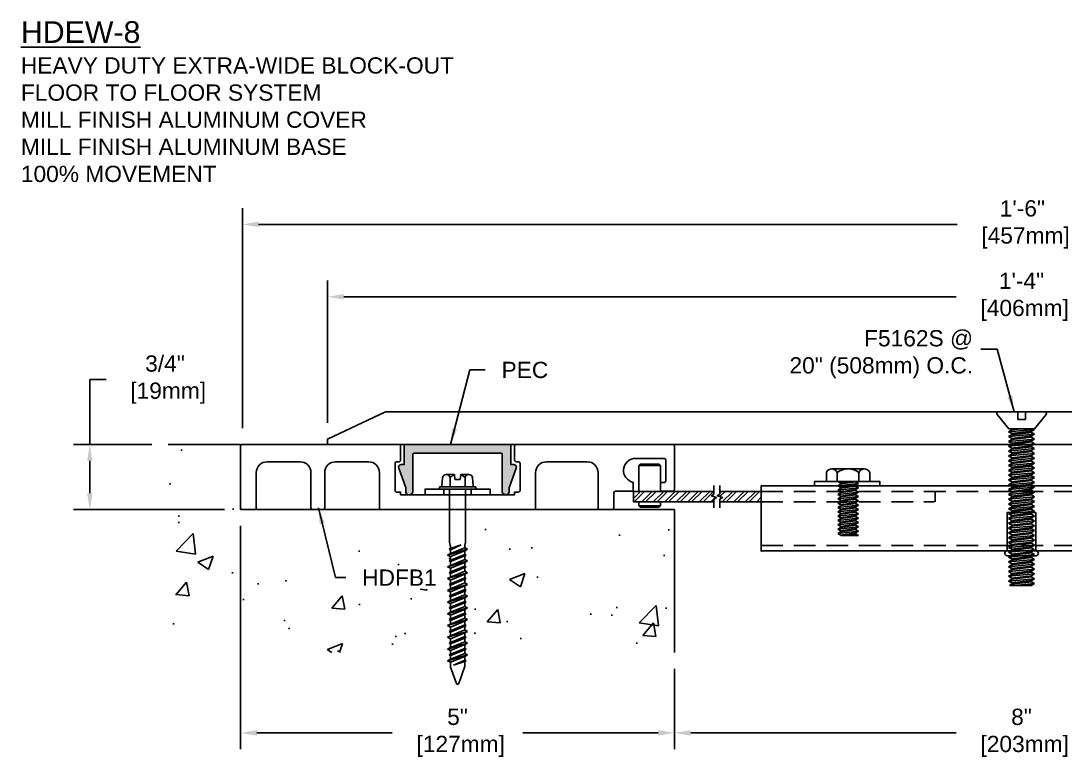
# Model space of a CAD drawing. Header units: inches. Extents: x -3.8 to 45.4, y -1.9 to 6.6.
# Drawn here: x -3.79 to 8.25, y -1.87 to 6.62 of the extents above; entities that cross this region are included whole.
import ezdxf

# ---------------------------------------------------------------- set-up
doc = ezdxf.new("R2010")
doc.units = ezdxf.units.IN
doc.header["$MEASUREMENT"] = 0
doc.linetypes.add('HIDDEN', pattern=[0.375, 0.25, -0.125])
for name, color, linetype in [('Anchors', 4, 'Continuous'), ('Conditions', 1, 'Continuous'), ('Dimensions', 3, 'Continuous'), ('Fillers', 2, 'Continuous'), ('Metals', 7, 'Continuous'), ('Text', 2, 'Continuous')]:
    doc.layers.add(name, color=color, linetype=linetype)
doc.styles.add('Arial', font='ARIAL.TTF')
doc.dimstyles.new('Arial', dxfattribs={"dimtxt": 0.1875, "dimasz": 0.1875, "dimexe": 0.1875, "dimexo": 0.1875, "dimgap": 0.1875, "dimtad": 0, "dimtih": 1, "dimtoh": 1, "dimdec": 4, "dimzin": 0, "dimdsep": 46, "dimlunit": 4, "dimtxsty": 'Arial', "dimcen": 0.1875, "dimadec": 0, "dimazin": 0, "dimtfac": 1, "dimtdec": 4, "dimtofl": 0, "dimtmove": 0, "dimatfit": 3, "dimfxl": 0, "dimfrac": 2, "dimtolj": 1, "dimtzin": 0, "dimarcsym": 0})
pattern_1 = [(45, (-7.74899, -7.79053), (-0.06629126, 0.06629126), []), (45, (-7.7048, -7.79053), (-0.06629126, 0.06629126), [])]

# ---------------------------------------------------------------- blocks, each defined once
blk = doc.blocks.new('*D5')
at = {"layer": 'Defpoints', "color": 0}
for p in [(3.744, -0.666), (11.744, -0.666), (11.744, -1.593)]:
    blk.add_point(p, dxfattribs=at)
at = {"layer": 'Dimensions', "color": 0, "lineweight": -2}
for p, q in [((3.744, -0.854), (3.744, -1.781)), ((11.744, -0.854), (11.744, -1.781)), ((3.932, -1.593), (6.992, -1.593)), ((11.557, -1.593), (8.497, -1.593))]:
    blk.add_line(p, q, dxfattribs=at)
at = {"layer": 'Dimensions', "color": 0}
for points in [[(3.932, -1.562), (3.932, -1.625), (3.744, -1.593)], [(11.557, -1.562), (11.557, -1.625), (11.744, -1.593)]]:
    blk.add_solid(points, dxfattribs=at)
at = {"layer": 'Dimensions', "color": 0, "insert": (7.744, -1.593), "char_height": 0.1875, "attachment_point": 5, "style": 'Arial'}
blk.add_mtext('\\A1;8"\\P [203mm]', dxfattribs=at)
blk = doc.blocks.new('HDFB1')
blk.add_lwpolyline([(-1.82, -18.863), (-1.82, -19.023, 0.414214), (-1.8, -19.043), (-1.778, -19.043, -0.414214), (-1.758, -19.063), (-1.758, -19.373, -0.414214), (-1.778, -19.393), (-1.82, -19.393), (-1.82, -19.423), (-3.135, -19.423), (-3.135, -19.393), (-3.178, -19.393, -0.414214), (-3.198, -19.373), (-3.198, -19.063, -0.414214), (-3.178, -19.043), (-3.155, -19.043, 0.414214), (-3.135, -19.023), (-3.135, -18.863, 0.414214), (-3.155, -18.843), (-4.958, -18.843, 0.414214), (-4.978, -18.863), (-4.978, -19.573, 0.414214), (-4.958, -19.593), (-4.818, -19.593, 0.414214), (-4.798, -19.573), (-4.798, -19.168, -0.414214), (-4.673, -19.043), (-4.293, -19.043, -0.414214), (-4.168, -19.168), (-4.168, -19.573, 0.414214), (-4.148, -19.593), (-4.028, -19.593, 0.414214), (-4.008, -19.573), (-4.008, -19.168, -0.414214), (-3.883, -19.043), (-3.503, -19.043, -0.414214), (-3.378, -19.168), (-3.378, -19.573, 0.414214), (-3.358, -19.593), (-1.598, -19.593, 0.414214), (-1.578, -19.573), (-1.578, -19.168, -0.414214), (-1.453, -19.043), (-0.983, -19.043, -0.414214), (-0.858, -19.168), (-0.858, -19.573, 0.414214), (-0.838, -19.593), (-0.698, -19.593, 0.414214), (-0.678, -19.573), (-0.678, -19.403, -0.414214), (-0.658, -19.383), (-0.473, -19.383, 0.414214), (-0.453, -19.363), (-0.453, -19.28, -0.905726), (-0.425, -19.003), (-0.098, -19.003, -0.414214), (-0.078, -19.023), (-0.078, -19.263, -0.414214), (-0.098, -19.283), (-0.138, -19.283), (-0.138, -19.383), (0.002, -19.383, 0.414214), (0.022, -19.363), (0.022, -18.863, 0.414214), (0.002, -18.843), (-1.8, -18.843, 0.414214)], format="xyb", close=True)
blk = doc.blocks.new('TH14214')
for p, q in [((-0.18, 0.039), (-0.172, 0.133)), ((-0.129, 0.17), (-0.036, 0.17)), ((-0.086, 0.025), (-0.086, 0.133)), ((-0.031, 0.11), (-0.036, 0.17)), ((0.031, 0.11), (0.036, 0.17)), ((0.036, 0.17), (0.129, 0.17)), ((0.086, 0.025), (0.086, 0.133)), ((0.18, 0.039), (0.172, 0.133)), ((-0.209, 0), (-0.209, 0.025)), ((-0.209, 0.025), (0.209, 0.025)), ((-0.209, 0), (0.209, 0)), ((-0.031, 0.11), (0.031, 0.11)), ((0.209, 0.025), (0.209, 0)), ((-0.093, -0.015), (-0.093, -0.597)), ((0.093, -0.015), (0.093, -0.597)), ((-0.115, -0.76), (0.115, -0.693)), ((-0.098, -0.693), (0.043, -0.644)), ((-0.098, -0.693), (-0.083, -0.684)), ((-0.098, -0.693), (-0.083, -0.701)), ((-0.092, -0.61), (-0.084, -0.645)), ((-0.083, -0.684), (0.043, -0.644)), ((0.043, -0.644), (-0.083, -0.701)), ((-0.083, -0.658), (-0.083, -0.684)), ((0.083, -0.675), (-0.083, -0.743)), ((-0.083, -0.701), (-0.083, -0.743)), ((0.083, -0.71), (-0.083, -0.778)), ((0.083, -0.658), (0.083, -0.675)), ((0.115, -0.693), (0.083, -0.675)), ((0.115, -0.693), (0.083, -0.71)), ((0.083, -0.71), (0.083, -0.752)), ((0.092, -0.61), (0.084, -0.645)), ((-0.115, -0.76), (-0.083, -0.743)), ((-0.115, -0.76), (-0.083, -0.778)), ((-0.115, -0.896), (0.115, -0.828)), ((-0.098, -0.828), (0.098, -0.76)), ((-0.098, -0.828), (-0.083, -0.82)), ((-0.098, -0.828), (-0.083, -0.836)), ((-0.083, -0.82), (0.083, -0.752)), ((0.083, -0.769), (-0.083, -0.836)), ((-0.083, -0.778), (-0.083, -0.82)), ((0.083, -0.811), (-0.083, -0.879)), ((-0.083, -0.836), (-0.083, -0.879)), ((0.098, -0.76), (0.083, -0.752)), ((0.098, -0.76), (0.083, -0.769)), ((0.083, -0.769), (0.083, -0.811)), ((0.115, -0.828), (0.083, -0.811)), ((0.115, -0.828), (0.083, -0.845)), ((-0.115, -0.896), (-0.083, -0.879)), ((-0.115, -0.896), (-0.083, -0.913)), ((-0.098, -0.964), (0.098, -0.896)), ((-0.098, -0.964), (-0.083, -0.955)), ((0.083, -0.845), (-0.083, -0.913)), ((-0.083, -0.955), (0.083, -0.888)), ((0.083, -0.904), (-0.083, -0.972)), ((-0.083, -0.913), (-0.083, -0.955)), ((0.083, -0.946), (-0.083, -1.014)), ((0.083, -0.845), (0.083, -0.888)), ((0.098, -0.896), (0.083, -0.888)), ((0.098, -0.896), (0.083, -0.904)), ((0.083, -0.904), (0.083, -0.946)), ((0.115, -0.964), (0.083, -0.946)), ((-0.115, -1.031), (0.115, -0.964)), ((-0.115, -1.031), (-0.083, -1.014)), ((-0.115, -1.031), (-0.083, -1.048)), ((-0.098, -0.964), (-0.083, -0.972)), ((-0.098, -1.099), (0.098, -1.031)), ((-0.083, -0.972), (-0.083, -1.014)), ((0.083, -0.981), (-0.083, -1.048)), ((-0.083, -1.091), (0.083, -1.023)), ((0.083, -1.039), (-0.083, -1.107)), ((-0.083, -1.048), (-0.083, -1.091)), ((0.083, -1.082), (-0.083, -1.149)), ((0.115, -0.964), (0.083, -0.981)), ((0.083, -0.981), (0.083, -1.023)), ((0.098, -1.031), (0.083, -1.023)), ((0.098, -1.031), (0.083, -1.039)), ((0.083, -1.039), (0.083, -1.082)), ((0.115, -1.099), (0.083, -1.082)), ((-0.115, -1.167), (0.115, -1.099)), ((-0.115, -1.167), (-0.083, -1.149)), ((-0.115, -1.167), (-0.083, -1.184)), ((-0.098, -1.099), (-0.083, -1.091)), ((-0.098, -1.099), (-0.083, -1.107)), ((-0.098, -1.234), (0.098, -1.167)), ((-0.083, -1.107), (-0.083, -1.149)), ((0.083, -1.116), (-0.083, -1.184)), ((-0.083, -1.226), (0.083, -1.158)), ((0.083, -1.175), (-0.083, -1.243)), ((-0.083, -1.184), (-0.083, -1.226)), ((0.115, -1.099), (0.083, -1.116)), ((0.083, -1.116), (0.083, -1.158)), ((0.098, -1.167), (0.083, -1.158)), ((0.098, -1.167), (0.083, -1.175)), ((0.083, -1.175), (0.083, -1.217)), ((-0.115, -1.302), (0.115, -1.234)), ((-0.115, -1.302), (-0.083, -1.285)), ((-0.115, -1.302), (-0.083, -1.319)), ((-0.098, -1.234), (-0.083, -1.226)), ((-0.098, -1.234), (-0.083, -1.243)), ((-0.098, -1.37), (0.098, -1.302)), ((0.083, -1.217), (-0.083, -1.285)), ((-0.083, -1.243), (-0.083, -1.285)), ((0.083, -1.252), (-0.083, -1.319)), ((-0.083, -1.362), (0.083, -1.294)), ((0.083, -1.31), (-0.083, -1.378)), ((-0.083, -1.319), (-0.083, -1.362)), ((0.115, -1.234), (0.083, -1.217)), ((0.115, -1.234), (0.083, -1.252)), ((0.083, -1.252), (0.083, -1.294)), ((0.098, -1.302), (0.083, -1.294)), ((0.098, -1.302), (0.083, -1.31)), ((0.083, -1.31), (0.083, -1.353)), ((-0.115, -1.437), (0.115, -1.37)), ((-0.115, -1.437), (-0.083, -1.42)), ((-0.115, -1.437), (-0.083, -1.455)), ((-0.098, -1.37), (-0.083, -1.362)), ((-0.098, -1.37), (-0.083, -1.378)), ((-0.098, -1.505), (0.098, -1.437)), ((0.083, -1.353), (-0.083, -1.42)), ((-0.083, -1.378), (-0.083, -1.42)), ((0.083, -1.387), (-0.083, -1.455)), ((-0.083, -1.497), (0.083, -1.429)), ((0.115, -1.37), (0.083, -1.353)), ((0.115, -1.37), (0.083, -1.387)), ((0.083, -1.387), (0.083, -1.429)), ((0.098, -1.437), (0.083, -1.429)), ((0.098, -1.437), (0.083, -1.446)), ((-0.115, -1.573), (0.115, -1.505)), ((-0.115, -1.573), (-0.083, -1.556)), ((-0.098, -1.505), (-0.083, -1.497)), ((-0.098, -1.505), (-0.083, -1.513)), ((0.083, -1.446), (-0.083, -1.513)), ((-0.083, -1.455), (-0.083, -1.497)), ((0.083, -1.488), (-0.083, -1.556)), ((-0.083, -1.513), (-0.083, -1.556)), ((0.083, -1.522), (-0.083, -1.59)), ((0.083, -1.446), (0.083, -1.488)), ((0.115, -1.505), (0.083, -1.488)), ((0.115, -1.505), (0.083, -1.522)), ((0.083, -1.522), (0.083, -1.565)), ((-0.115, -1.573), (-0.083, -1.59)), ((-0.115, -1.708), (0.115, -1.641)), ((-0.098, -1.641), (0.098, -1.573)), ((-0.098, -1.641), (-0.083, -1.632)), ((-0.098, -1.641), (-0.083, -1.649)), ((-0.083, -1.632), (0.083, -1.565)), ((0.083, -1.581), (-0.083, -1.649)), ((-0.083, -1.59), (-0.083, -1.632)), ((0.083, -1.623), (-0.083, -1.691)), ((-0.083, -1.649), (-0.083, -1.691)), ((0.083, -1.658), (-0.083, -1.726)), ((0.098, -1.573), (0.083, -1.565)), ((0.098, -1.573), (0.083, -1.581)), ((0.083, -1.581), (0.083, -1.623)), ((0.115, -1.641), (0.083, -1.623)), ((0.115, -1.641), (0.083, -1.658)), ((0.083, -1.658), (0.083, -1.7)), ((-0.115, -1.708), (-0.083, -1.691)), ((-0.115, -1.708), (-0.083, -1.726)), ((-0.115, -1.844), (0.115, -1.776)), ((-0.098, -1.776), (0.098, -1.708)), ((-0.098, -1.776), (-0.083, -1.768)), ((-0.098, -1.776), (-0.083, -1.784)), ((-0.083, -1.768), (0.083, -1.7)), ((0.083, -1.717), (-0.083, -1.784)), ((-0.083, -1.726), (-0.083, -1.768)), ((0.083, -1.759), (-0.083, -1.827)), ((-0.083, -1.784), (-0.083, -1.827)), ((0.083, -1.793), (-0.083, -1.861)), ((0.098, -1.708), (0.083, -1.7)), ((0.098, -1.708), (0.083, -1.717)), ((0.083, -1.717), (0.083, -1.759)), ((0.115, -1.776), (0.083, -1.759)), ((0.115, -1.776), (0.083, -1.793)), ((0.083, -1.793), (0.083, -1.836)), ((-0.115, -1.844), (-0.083, -1.827)), ((-0.115, -1.844), (-0.083, -1.861)), ((-0.115, -1.979), (0.115, -1.911)), ((-0.098, -1.911), (0.098, -1.844)), ((-0.098, -1.911), (-0.083, -1.903)), ((-0.098, -1.911), (-0.083, -1.92)), ((-0.083, -1.903), (0.083, -1.836)), ((0.083, -1.852), (-0.083, -1.92)), ((-0.083, -1.861), (-0.083, -1.903)), ((0.083, -1.894), (-0.083, -1.962)), ((-0.083, -1.92), (-0.083, -1.962)), ((0.098, -1.844), (0.083, -1.836)), ((0.098, -1.844), (0.083, -1.852)), ((0.083, -1.852), (0.083, -1.894)), ((0.115, -1.911), (0.083, -1.894)), ((0.115, -1.911), (0.083, -1.929)), ((-0.115, -1.979), (-0.083, -1.962)), ((-0.115, -1.979), (-0.083, -1.996)), ((0.083, -1.929), (-0.083, -1.996)), ((-0.083, -1.996), (-0.083, -2.031)), ((-0.045, -2.028), (0.083, -1.971)), ((-0.045, -2.028), (0.098, -1.979)), ((0.083, -1.987), (-0.045, -2.028)), ((0.083, -1.929), (0.083, -1.971)), ((0.098, -1.979), (0.083, -1.971)), ((0.098, -1.979), (0.083, -1.987)), ((0.083, -1.987), (0.083, -2.031)), ((-0.08, -2.051), (-0.013, -2.242)), ((0.08, -2.051), (0.013, -2.242))]:
    blk.add_line(p, q)
for centre, radius, start, end in [((-0.129, 0.126), 0.0436, 9.285, 170.715), ((0, 0.051), 0.119, 107.4215, 136.0407), ((0, 0.051), 0.119, 43.9593, 72.5785), ((0.129, 0.126), 0.0436, 9.285, 170.715), ((-0.195, 0.04), 0.015, 270, 355), ((0.195, 0.04), 0.015, 185, 270), ((-0.108, -0.015), 0.0147, 0, 90), ((0.108, -0.015), 0.0147, 90, 180), ((-0.031, -0.597), 0.062, 180, 191.9357), ((0.031, -0.597), 0.062, 348.0643, 0), ((-0.145, -0.658), 0.062, 0, 11.9357), ((0.145, -0.658), 0.062, 168.0643, 180), ((-0.021, -2.031), 0.062, 180, 199.3058), ((0.021, -2.031), 0.062, 340.6942, 0), ((0, -2.236), 0.0141, 204.1001, 335.8999)]:
    blk.add_arc(centre, radius, start, end)
blk = doc.blocks.new('SW14')
at = {"linetype": 'HIDDEN', "ltscale": 0.0625}
for p, q in [((7.127, 2.464), (7.192, 2.464)), ((7.127, 2.151), (7.192, 2.151))]:
    blk.add_line(p, q, dxfattribs=at)
blk.add_lwpolyline([(7.127, 1.932), (7.127, 2.682), (7.192, 2.682), (7.192, 1.932)], close=True)
blk = doc.blocks.new('pec')
blk.add_hatch(color=256).paths.add_polyline_path([(1.12, -0.1, -0.414214), (1.13, -0.11), (1.13, -0.535, 1.107244), (1.21, -0.537), (1.21, -0.499), (1.292, -0.272, 0.519158), (1.262, -0.23), (1.23, -0.23), (1.23, 0), (0, 0), (0, -0.231), (-0.034, -0.231, 0.519182), (-0.063, -0.272), (0.019, -0.499), (0.019, -0.54, 0.991525), (0.1, -0.541), (0.1, -0.11, -0.414214), (0.11, -0.1)])
blk.add_lwpolyline([(0.1, -0.539), (0.1, -0.11, -0.414214), (0.11, -0.1), (1.12, -0.1, -0.414214), (1.13, -0.11), (1.13, -0.535, 1.107244), (1.21, -0.537), (1.21, -0.499), (1.292, -0.272, 0.519158), (1.262, -0.23), (1.23, -0.23), (1.23, 0), (0, 0), (0, -0.231), (-0.034, -0.231, 0.519158), (-0.063, -0.272), (0.019, -0.499), (0.019, -0.54, 1.008547), (0.1, -0.539)], format="xyb")
at = {"color": 0, "linetype": 'ByBlock'}
for p in [(1.23, -0.23), (1.169, -0.58)]:
    blk.add_point(p, dxfattribs=at)
blk = doc.blocks.new('*D10')
at = {"layer": 'Defpoints', "color": 0}
for p in [(-1.256, 0.982), (3.744, -0.666), (3.744, -1.593)]:
    blk.add_point(p, dxfattribs=at)
at = {"layer": 'Dimensions', "color": 0, "lineweight": -2}
for p, q in [((-1.256, 0.795), (-1.256, -1.781)), ((3.744, -0.854), (3.744, -1.781)), ((-1.068, -1.593), (0.492, -1.593)), ((3.557, -1.593), (1.997, -1.593))]:
    blk.add_line(p, q, dxfattribs=at)
at = {"layer": 'Dimensions', "color": 0}
for points in [[(-1.068, -1.562), (-1.068, -1.625), (-1.256, -1.593)], [(3.557, -1.562), (3.557, -1.625), (3.744, -1.593)]]:
    blk.add_solid(points, dxfattribs=at)
at = {"layer": 'Dimensions', "color": 0, "insert": (1.244, -1.593), "char_height": 0.1875, "attachment_point": 5, "style": 'Arial'}
blk.add_mtext('\\A1;5"\\P [127mm]', dxfattribs=at)
blk = doc.blocks.new('*D11')
at = {"layer": 'Defpoints', "color": 0}
for p in [(15.744, 3.435), (-0.256, 1.795), (15.744, 1.795)]:
    blk.add_point(p, dxfattribs=at)
at = {"layer": 'Dimensions', "color": 0, "lineweight": -2}
for p, q in [((-0.256, 1.982), (-0.256, 3.622)), ((15.744, 1.982), (15.744, 3.622)), ((-0.068, 3.435), (6.992, 3.435)), ((15.557, 3.435), (8.497, 3.435))]:
    blk.add_line(p, q, dxfattribs=at)
at = {"layer": 'Dimensions', "color": 0}
for points in [[(-0.068, 3.466), (-0.068, 3.404), (-0.256, 3.435)], [(15.557, 3.466), (15.557, 3.404), (15.744, 3.435)]]:
    blk.add_solid(points, dxfattribs=at)
at = {"layer": 'Dimensions', "color": 0, "insert": (7.744, 3.435), "char_height": 0.1875, "attachment_point": 5, "style": 'Arial'}
blk.add_mtext('\\A1;1\'-4"\\P [406mm]', dxfattribs=at)
blk = doc.blocks.new('*D12')
at = {"layer": 'Defpoints', "color": 0}
for p in [(-1.236, 4.27), (-1.236, 1.732), (16.744, 1.732)]:
    blk.add_point(p, dxfattribs=at)
at = {"layer": 'Dimensions', "color": 0, "lineweight": -2}
for p, q in [((-1.236, 1.92), (-1.236, 4.458)), ((16.744, 1.92), (16.744, 4.458)), ((-1.048, 4.27), (7.002, 4.27)), ((16.557, 4.27), (8.507, 4.27))]:
    blk.add_line(p, q, dxfattribs=at)
at = {"layer": 'Dimensions', "color": 0}
for points in [[(-1.048, 4.302), (-1.048, 4.239), (-1.236, 4.27)], [(16.557, 4.302), (16.557, 4.239), (16.744, 4.27)]]:
    blk.add_solid(points, dxfattribs=at)
at = {"layer": 'Dimensions', "color": 0, "insert": (7.754, 4.27), "char_height": 0.1875, "attachment_point": 5, "style": 'Arial'}
blk.add_mtext('\\A1;1\'-6"\\P [457mm]', dxfattribs=at)
blk = doc.blocks.new('*D13')
at = {"layer": 'Defpoints', "color": 0}
for p in [(-2.092, 1.732), (-2.994, 0.982), (-1.256, 0.982)]:
    blk.add_point(p, dxfattribs=at)
at = {"layer": 'Dimensions', "color": 0, "lineweight": -2}
for p, q in [((-2.994, 1.732), (-2.994, 2.481)), ((-2.994, 2.481), (-2.807, 2.481)), ((-2.28, 1.732), (-3.182, 1.732)), ((-2.994, 1.17), (-2.994, 1.545)), ((-1.443, 0.982), (-3.182, 0.982))]:
    blk.add_line(p, q, dxfattribs=at)
at = {"layer": 'Dimensions', "color": 0}
for points in [[(-3.025, 1.545), (-2.963, 1.545), (-2.994, 1.732)], [(-3.025, 1.17), (-2.963, 1.17), (-2.994, 0.982)]]:
    blk.add_solid(points, dxfattribs=at)
at = {"layer": 'Dimensions', "color": 0, "insert": (-2.127, 2.481), "char_height": 0.1875, "attachment_point": 5, "style": 'Arial'}
blk.add_mtext('\\A1;3/4"\\P [19mm]', dxfattribs=at)
blk = doc.blocks.new('PIN')
for p, q in [((-0.16, 0.17), (-0.145, 0.185)), ((-0.16, 0.17), (0.09, 0.17)), ((-0.16, 0.17), (-0.16, -0.128)), ((0.075, 0.185), (-0.145, 0.185)), ((0.075, 0.185), (0.09, 0.17)), ((0.09, 0.17), (0.09, -0.128)), ((0.09, -0.128), (-0.16, -0.128)), ((0.09, -0.248), (-0.16, -0.248)), ((-0.16, -0.248), (-0.16, -0.295)), ((-0.16, -0.295), (0.09, -0.295)), ((-0.16, -0.295), (-0.145, -0.31)), ((-0.145, -0.31), (0.075, -0.31)), ((0.09, -0.295), (0.075, -0.31)), ((0.09, -0.248), (0.09, -0.295))]:
    blk.add_line(p, q)
blk = doc.blocks.new('H1458S')
for p, q in [((-0.188, 0.144), (0.187, 0.144)), ((-0.25, 0.104), (-0.25, 0)), ((-0.25, 0), (0.25, 0)), ((-0.125, 0), (-0.125, 0.104)), ((-0.119, 0), (-0.085, -0.02)), ((-0.085, -0.02), (0.048, 0)), ((0.125, 0), (0.125, 0.104)), ((0.25, 0.104), (0.25, 0)), ((-0.119, -0.05), (0.119, -0.025)), ((-0.119, -0.05), (-0.085, -0.03)), ((-0.119, -0.05), (-0.085, -0.07)), ((-0.119, -0.1), (0.119, -0.075)), ((-0.119, -0.1), (-0.085, -0.08)), ((-0.119, -0.1), (-0.085, -0.12)), ((-0.085, -0.03), (0.085, -0.005)), ((-0.085, -0.02), (-0.085, -0.03)), ((-0.085, -0.07), (0.085, -0.045)), ((-0.085, -0.08), (0.085, -0.055)), ((-0.085, -0.07), (-0.085, -0.08)), ((-0.085, -0.12), (0.085, -0.095)), ((-0.085, -0.13), (0.085, -0.105)), ((-0.085, -0.12), (-0.085, -0.13)), ((0.094, 0), (0.085, -0.005)), ((0.119, -0.025), (0.085, -0.005)), ((0.119, -0.025), (0.085, -0.045)), ((0.085, -0.045), (0.085, -0.055)), ((0.119, -0.075), (0.085, -0.055)), ((0.119, -0.075), (0.085, -0.095)), ((0.085, -0.095), (0.085, -0.105)), ((0.119, -0.125), (0.085, -0.105)), ((-0.119, -0.15), (0.119, -0.125)), ((-0.119, -0.15), (-0.085, -0.13)), ((-0.119, -0.15), (-0.085, -0.17)), ((-0.119, -0.2), (0.119, -0.175)), ((-0.119, -0.2), (-0.085, -0.18)), ((-0.119, -0.2), (-0.085, -0.22)), ((-0.119, -0.25), (0.119, -0.225)), ((-0.119, -0.25), (-0.085, -0.23)), ((-0.085, -0.17), (0.085, -0.145)), ((-0.085, -0.18), (0.085, -0.155)), ((-0.085, -0.17), (-0.085, -0.18)), ((-0.085, -0.22), (0.085, -0.195)), ((-0.085, -0.23), (0.085, -0.205)), ((-0.085, -0.22), (-0.085, -0.23)), ((0.119, -0.125), (0.085, -0.145)), ((0.085, -0.145), (0.085, -0.155)), ((0.119, -0.175), (0.085, -0.155)), ((0.119, -0.175), (0.085, -0.195)), ((0.085, -0.195), (0.085, -0.205)), ((0.119, -0.225), (0.085, -0.205)), ((0.119, -0.225), (0.085, -0.245)), ((-0.119, -0.25), (-0.085, -0.27)), ((-0.119, -0.3), (0.119, -0.275)), ((-0.119, -0.3), (-0.085, -0.28)), ((-0.119, -0.3), (-0.085, -0.32)), ((-0.119, -0.35), (0.119, -0.325)), ((-0.119, -0.35), (-0.085, -0.33)), ((-0.119, -0.35), (-0.085, -0.37)), ((-0.085, -0.27), (0.085, -0.245)), ((-0.085, -0.28), (0.085, -0.255)), ((-0.085, -0.27), (-0.085, -0.28)), ((-0.085, -0.32), (0.085, -0.295)), ((-0.085, -0.33), (0.085, -0.305)), ((-0.085, -0.32), (-0.085, -0.33)), ((-0.085, -0.37), (0.085, -0.345)), ((-0.085, -0.38), (0.085, -0.355)), ((0.085, -0.245), (0.085, -0.255)), ((0.119, -0.275), (0.085, -0.255)), ((0.119, -0.275), (0.085, -0.295)), ((0.085, -0.295), (0.085, -0.305)), ((0.119, -0.325), (0.085, -0.305)), ((0.119, -0.325), (0.085, -0.345)), ((0.085, -0.345), (0.085, -0.355)), ((0.119, -0.375), (0.085, -0.355)), ((-0.119, -0.4), (0.119, -0.375)), ((-0.119, -0.4), (-0.085, -0.38)), ((-0.119, -0.4), (-0.085, -0.42)), ((-0.119, -0.45), (0.119, -0.425)), ((-0.119, -0.45), (-0.085, -0.43)), ((-0.119, -0.45), (-0.085, -0.47)), ((-0.119, -0.5), (0.119, -0.475)), ((-0.119, -0.5), (-0.085, -0.48)), ((-0.085, -0.37), (-0.085, -0.38)), ((-0.085, -0.42), (0.085, -0.395)), ((-0.085, -0.43), (0.085, -0.405)), ((-0.085, -0.42), (-0.085, -0.43)), ((-0.085, -0.47), (0.085, -0.445)), ((-0.085, -0.48), (0.085, -0.455)), ((-0.085, -0.47), (-0.085, -0.48)), ((0.119, -0.375), (0.085, -0.395)), ((0.085, -0.395), (0.085, -0.405)), ((0.119, -0.425), (0.085, -0.405)), ((0.119, -0.425), (0.085, -0.445)), ((0.085, -0.445), (0.085, -0.455)), ((0.119, -0.475), (0.085, -0.455)), ((0.119, -0.475), (0.085, -0.495)), ((-0.119, -0.5), (-0.085, -0.52)), ((-0.119, -0.55), (0.119, -0.525)), ((-0.119, -0.55), (-0.085, -0.53)), ((-0.119, -0.55), (-0.085, -0.57)), ((-0.119, -0.6), (0.119, -0.575)), ((-0.119, -0.6), (-0.085, -0.58)), ((-0.119, -0.6), (-0.085, -0.62)), ((-0.085, -0.52), (0.085, -0.495)), ((-0.085, -0.53), (0.085, -0.505)), ((-0.085, -0.52), (-0.085, -0.53)), ((-0.085, -0.57), (0.085, -0.545)), ((-0.085, -0.58), (0.085, -0.555)), ((-0.085, -0.57), (-0.085, -0.58)), ((-0.085, -0.62), (0.085, -0.595)), ((0.085, -0.495), (0.085, -0.505)), ((0.119, -0.525), (0.085, -0.505)), ((0.119, -0.525), (0.085, -0.545)), ((0.085, -0.545), (0.085, -0.555)), ((0.119, -0.575), (0.085, -0.555)), ((0.119, -0.575), (0.085, -0.595)), ((0.085, -0.595), (0.085, -0.605)), ((-0.085, -0.62), (-0.085, -0.625)), ((-0.085, -0.625), (0.119, -0.625)), ((-0.048, -0.625), (0.085, -0.605)), ((0.119, -0.625), (0.085, -0.605))]:
    blk.add_line(p, q)
for centre, radius, start, end in [((-0.188, 0.075), 0.0688, 24.7615, 155.2385), ((0, -0.071), 0.215, 54.5107, 125.4893), ((0.187, 0.075), 0.0688, 24.7615, 155.2385)]:
    blk.add_arc(centre, radius, start, end)
blk = doc.blocks.new('RIVNUT')
for p, q in [((-0.143, 0.381), (-0.143, -0.063)), ((-0.143, 0.381), (0.189, 0.381)), ((0.189, 0.381), (0.189, -0.063)), ((-0.144, -0.119), (0.191, -0.119)), ((-0.143, -0.063), (0.189, -0.063))]:
    blk.add_line(p, q)
for centre, start, end in [((-0.143, -0.091), 90, 267.037), ((0.189, -0.091), 272.963, 90)]:
    blk.add_arc(centre, 0.028, start, end)
blk = doc.blocks.new('PB16516')
h = blk.add_hatch()
h.set_pattern_fill('ANSI32', color=256, scale=0.25, style=0)
h.set_pattern_definition(pattern_1)
h.paths.add_polyline_path([(-2.983, 1.258), (-2.983, 1.227), (-3.012, 1.208), (-2.954, 1.186), (-2.983, 1.167), (-2.983, 1.138), (-2.507, 1.138), (-2.507, 1.258)])
h.paths.add_polyline_path([(-3.98, 1.258), (-3.98, 1.138), (-3.053, 1.138), (-3.053, 1.167), (-3.024, 1.186), (-3.082, 1.208), (-3.053, 1.227), (-3.053, 1.258)])
h = blk.add_hatch()
h.set_pattern_fill('ANSI32', color=256, scale=0.25, style=0)
h.set_pattern_definition(pattern_1)
h.paths.add_polyline_path([(4.965, 1.138), (4.965, 1.258), (4.038, 1.258), (4.038, 1.227), (4.067, 1.208), (4.009, 1.186), (4.038, 1.167), (4.038, 1.138)])
h.paths.add_polyline_path([(3.492, 1.258), (3.492, 1.138), (3.968, 1.138), (3.968, 1.167), (3.939, 1.186), (3.997, 1.208), (3.968, 1.227), (3.968, 1.258)])
at = {"linetype": 'HIDDEN'}
for p, q in [((-2.507, 1.258), (3.492, 1.258)), ((-0.503, 1.138), (-0.503, 1.258)), ((1.488, 1.138), (1.488, 1.258)), ((-2.507, 1.138), (-0.516, 1.138)), ((3.492, 1.138), (1.488, 1.138)), ((-2.507, 0.633), (3.492, 0.633))]:
    blk.add_line(p, q, dxfattribs=at)
blk.add_line((-2.507, 0.571), (3.492, 0.571))
for points in [[(-3.053, 1.327), (-3.053, 1.227), (-3.082, 1.208), (-3.024, 1.186), (-3.053, 1.167), (-3.053, 1.067)], [(-2.983, 1.327), (-2.983, 1.227), (-3.012, 1.208), (-2.954, 1.186), (-2.983, 1.167), (-2.983, 1.067)], [(3.968, 1.327), (3.968, 1.227), (3.997, 1.208), (3.939, 1.186), (3.968, 1.167), (3.968, 1.067)], [(4.038, 1.327), (4.038, 1.227), (4.067, 1.208), (4.009, 1.186), (4.038, 1.167), (4.038, 1.067)], [(-3.053, 1.138), (-3.98, 1.138), (-3.98, 1.258), (-3.053, 1.258)], [(-2.983, 1.258), (-2.507, 1.258)], [(3.968, 1.258), (3.492, 1.258)], [(4.038, 1.138), (4.965, 1.138), (4.965, 1.258), (4.038, 1.258)], [(-2.507, 1.138), (-2.983, 1.138)], [(3.492, 1.138), (3.968, 1.138)]]:
    blk.add_lwpolyline(points)
for points in [[(-1.892, 1.321), (-1.892, 1.373), (-1.142, 1.373), (-1.142, 1.321)], [(2.11, 1.321), (2.11, 1.373), (2.86, 1.373), (2.86, 1.321)], [(3.492, 1.321), (-2.507, 1.321), (-2.507, 0.571), (3.492, 0.571)]]:
    blk.add_lwpolyline(points, close=True)
at = {"linetype": 'ByBlock'}
for p in [(-2.507, 1.321), (-2.507, 0.57)]:
    blk.add_point(p, dxfattribs=at)
at = {"linetype": 'HIDDEN'}
blk.add_point((1.488, 1.138), dxfattribs=at)
at = {"xscale": -1}
blk.add_blockref('PIN', (-3.828, 1.386), dxfattribs=at)
for name, p in [('PIN', (4.812, 1.386)), ('H1458S', (-1.507, 1.373)), ('H1458S', (2.495, 1.373)), ('RIVNUT', (0.469, 0.634))]:
    blk.add_blockref(name, p)
blk = doc.blocks.new('F5162S')
for p, q in [((-0.148, -0.195), (-0.281, -0.031)), ((-0.267, -0.001), (-0.044, -0.001)), ((-0.044, -0.001), (-0.044, -0.086)), ((-0.044, -0.086), (0.046, -0.086)), ((0.046, -0.001), (0.046, -0.086)), ((0.046, -0.001), (0.268, -0.001)), ((0.15, -0.195), (0.283, -0.031)), ((-0.149, -0.229), (0.151, -0.202)), ((-0.149, -0.229), (-0.112, -0.208)), ((-0.149, -0.229), (-0.112, -0.251)), ((-0.148, -0.195), (0.15, -0.195)), ((-0.112, -0.208), (-0.112, -0.195)), ((-0.112, -0.208), (-0.005, -0.195)), ((0.114, -0.223), (-0.112, -0.251)), ((-0.112, -0.264), (0.114, -0.236)), ((0.151, -0.202), (0.114, -0.223)), ((0.114, -0.236), (0.114, -0.223)), ((0.151, -0.257), (0.114, -0.236)), ((0.151, -0.202), (0.139, -0.195)), ((-0.149, -0.285), (0.151, -0.257)), ((-0.149, -0.285), (-0.112, -0.264)), ((-0.149, -0.285), (-0.112, -0.306)), ((-0.149, -0.34), (0.151, -0.313)), ((-0.149, -0.34), (-0.112, -0.319)), ((-0.149, -0.34), (-0.112, -0.362)), ((-0.112, -0.264), (-0.112, -0.251)), ((0.114, -0.278), (-0.112, -0.306)), ((-0.112, -0.319), (0.114, -0.291)), ((-0.112, -0.319), (-0.112, -0.306)), ((0.114, -0.334), (-0.112, -0.362)), ((-0.112, -0.375), (0.114, -0.347)), ((0.151, -0.257), (0.114, -0.278)), ((0.114, -0.291), (0.114, -0.278)), ((0.151, -0.313), (0.114, -0.291)), ((0.151, -0.313), (0.114, -0.334)), ((0.114, -0.347), (0.114, -0.334)), ((0.151, -0.368), (0.114, -0.347)), ((-0.149, -0.396), (0.151, -0.368)), ((-0.149, -0.396), (-0.112, -0.375)), ((-0.149, -0.396), (-0.112, -0.417)), ((-0.149, -0.452), (0.151, -0.424)), ((-0.149, -0.452), (-0.112, -0.43)), ((-0.149, -0.452), (-0.112, -0.473)), ((-0.149, -0.507), (0.151, -0.479)), ((-0.112, -0.375), (-0.112, -0.362)), ((0.114, -0.389), (-0.112, -0.417)), ((-0.112, -0.43), (0.114, -0.403)), ((-0.112, -0.43), (-0.112, -0.417)), ((0.114, -0.445), (-0.112, -0.473)), ((-0.112, -0.486), (0.114, -0.458)), ((-0.112, -0.486), (-0.112, -0.473)), ((0.151, -0.368), (0.114, -0.389)), ((0.114, -0.403), (0.114, -0.389)), ((0.151, -0.424), (0.114, -0.403)), ((0.151, -0.424), (0.114, -0.445)), ((0.114, -0.458), (0.114, -0.445)), ((0.151, -0.479), (0.114, -0.458)), ((0.151, -0.479), (0.114, -0.501)), ((-0.149, -0.507), (-0.112, -0.486)), ((-0.149, -0.507), (-0.112, -0.528)), ((-0.149, -0.563), (0.151, -0.535)), ((-0.149, -0.563), (-0.112, -0.541)), ((-0.149, -0.563), (-0.112, -0.584)), ((-0.149, -0.618), (0.151, -0.59)), ((-0.149, -0.618), (-0.112, -0.597)), ((0.114, -0.501), (-0.112, -0.528)), ((-0.112, -0.541), (0.114, -0.514)), ((-0.112, -0.541), (-0.112, -0.528)), ((0.114, -0.556), (-0.112, -0.584)), ((-0.112, -0.597), (0.114, -0.569)), ((-0.112, -0.597), (-0.112, -0.584)), ((0.114, -0.514), (0.114, -0.501)), ((0.151, -0.535), (0.114, -0.514)), ((0.151, -0.535), (0.114, -0.556)), ((0.114, -0.569), (0.114, -0.556)), ((0.151, -0.59), (0.114, -0.569)), ((0.151, -0.59), (0.114, -0.612)), ((-0.149, -0.618), (-0.112, -0.639)), ((-0.149, -0.674), (0.151, -0.646)), ((-0.149, -0.674), (-0.112, -0.653)), ((-0.149, -0.674), (-0.112, -0.695)), ((-0.149, -0.729), (0.151, -0.702)), ((-0.149, -0.729), (-0.112, -0.708)), ((0.114, -0.612), (-0.112, -0.639)), ((-0.112, -0.653), (0.114, -0.625)), ((-0.112, -0.653), (-0.112, -0.639)), ((0.114, -0.667), (-0.112, -0.695)), ((-0.112, -0.708), (0.114, -0.68)), ((-0.112, -0.708), (-0.112, -0.695)), ((0.114, -0.625), (0.114, -0.612)), ((0.151, -0.646), (0.114, -0.625)), ((0.151, -0.646), (0.114, -0.667)), ((0.114, -0.68), (0.114, -0.667)), ((0.151, -0.702), (0.114, -0.68)), ((0.151, -0.702), (0.114, -0.723)), ((-0.149, -0.729), (-0.112, -0.751)), ((-0.149, -0.785), (0.151, -0.757)), ((-0.149, -0.785), (-0.112, -0.764)), ((-0.149, -0.785), (-0.112, -0.806)), ((-0.149, -0.84), (0.151, -0.813)), ((-0.149, -0.84), (-0.112, -0.819)), ((-0.149, -0.84), (-0.112, -0.862)), ((0.114, -0.723), (-0.112, -0.751)), ((-0.112, -0.764), (0.114, -0.736)), ((-0.112, -0.764), (-0.112, -0.751)), ((0.114, -0.778), (-0.112, -0.806)), ((-0.112, -0.819), (0.114, -0.791)), ((-0.112, -0.819), (-0.112, -0.806)), ((0.114, -0.834), (-0.112, -0.862)), ((0.114, -0.736), (0.114, -0.723)), ((0.151, -0.757), (0.114, -0.736)), ((0.151, -0.757), (0.114, -0.778)), ((0.114, -0.791), (0.114, -0.778)), ((0.151, -0.813), (0.114, -0.791)), ((0.151, -0.813), (0.114, -0.834)), ((0.114, -0.847), (0.114, -0.834)), ((-0.149, -0.896), (0.151, -0.868)), ((-0.149, -0.896), (-0.112, -0.875)), ((-0.149, -0.896), (-0.112, -0.917)), ((-0.149, -0.952), (0.151, -0.924)), ((-0.149, -0.952), (-0.112, -0.93)), ((-0.149, -0.952), (-0.112, -0.973)), ((-0.112, -0.875), (0.114, -0.847)), ((-0.112, -0.875), (-0.112, -0.862)), ((0.114, -0.889), (-0.112, -0.917)), ((-0.112, -0.93), (0.114, -0.903)), ((-0.112, -0.93), (-0.112, -0.917)), ((0.114, -0.945), (-0.112, -0.973)), ((-0.112, -0.986), (0.114, -0.958)), ((0.151, -0.868), (0.114, -0.847)), ((0.151, -0.868), (0.114, -0.889)), ((0.114, -0.903), (0.114, -0.889)), ((0.151, -0.924), (0.114, -0.903)), ((0.151, -0.924), (0.114, -0.945)), ((0.114, -0.958), (0.114, -0.945)), ((0.151, -0.979), (0.114, -0.958)), ((-0.149, -1.007), (0.151, -0.979)), ((-0.149, -1.007), (-0.112, -0.986)), ((-0.149, -1.007), (-0.112, -1.028)), ((-0.149, -1.063), (0.151, -1.035)), ((-0.149, -1.063), (-0.112, -1.041)), ((-0.149, -1.063), (-0.112, -1.084)), ((-0.112, -0.986), (-0.112, -0.973)), ((0.114, -1.001), (-0.112, -1.028)), ((-0.112, -1.041), (0.114, -1.014)), ((-0.112, -1.041), (-0.112, -1.028)), ((0.114, -1.056), (-0.112, -1.084)), ((-0.112, -1.097), (0.114, -1.069)), ((0.151, -0.979), (0.114, -1.001)), ((0.114, -1.014), (0.114, -1.001)), ((0.151, -1.035), (0.114, -1.014)), ((0.151, -1.035), (0.114, -1.056)), ((0.114, -1.069), (0.114, -1.056)), ((0.151, -1.09), (0.114, -1.069)), ((-0.149, -1.118), (0.151, -1.09)), ((-0.149, -1.118), (-0.112, -1.097)), ((-0.149, -1.118), (-0.112, -1.139)), ((-0.149, -1.174), (0.151, -1.146)), ((-0.149, -1.174), (-0.112, -1.153)), ((-0.149, -1.174), (-0.112, -1.195)), ((-0.149, -1.229), (0.151, -1.202)), ((-0.112, -1.097), (-0.112, -1.084)), ((0.114, -1.112), (-0.112, -1.139)), ((-0.112, -1.153), (0.114, -1.125)), ((-0.112, -1.153), (-0.112, -1.139)), ((0.114, -1.167), (-0.112, -1.195)), ((-0.112, -1.208), (0.114, -1.18)), ((-0.112, -1.208), (-0.112, -1.195)), ((0.151, -1.09), (0.114, -1.112)), ((0.114, -1.125), (0.114, -1.112)), ((0.151, -1.146), (0.114, -1.125)), ((0.151, -1.146), (0.114, -1.167)), ((0.114, -1.18), (0.114, -1.167)), ((0.151, -1.202), (0.114, -1.18)), ((0.151, -1.202), (0.114, -1.223)), ((-0.149, -1.229), (-0.112, -1.208)), ((-0.149, -1.229), (-0.112, -1.251)), ((-0.149, -1.285), (0.151, -1.257)), ((-0.149, -1.285), (-0.112, -1.264)), ((-0.149, -1.285), (-0.112, -1.306)), ((-0.149, -1.34), (0.151, -1.313)), ((-0.149, -1.34), (-0.112, -1.319)), ((0.114, -1.223), (-0.112, -1.251)), ((-0.112, -1.264), (0.114, -1.236)), ((-0.112, -1.264), (-0.112, -1.251)), ((0.114, -1.278), (-0.112, -1.306)), ((-0.112, -1.319), (0.114, -1.291)), ((-0.112, -1.319), (-0.112, -1.306)), ((0.114, -1.236), (0.114, -1.223)), ((0.151, -1.257), (0.114, -1.236)), ((0.151, -1.257), (0.114, -1.278)), ((0.114, -1.291), (0.114, -1.278)), ((0.151, -1.313), (0.114, -1.291)), ((0.151, -1.313), (0.114, -1.334)), ((-0.149, -1.34), (-0.112, -1.362)), ((-0.149, -1.396), (0.151, -1.368)), ((-0.149, -1.396), (-0.112, -1.375)), ((-0.149, -1.396), (-0.112, -1.417)), ((-0.149, -1.452), (0.151, -1.424)), ((-0.149, -1.452), (-0.112, -1.43)), ((0.114, -1.334), (-0.112, -1.362)), ((-0.112, -1.375), (0.114, -1.347)), ((-0.112, -1.375), (-0.112, -1.362)), ((0.114, -1.389), (-0.112, -1.417)), ((-0.112, -1.43), (0.114, -1.403)), ((-0.112, -1.43), (-0.112, -1.417)), ((0.114, -1.347), (0.114, -1.334)), ((0.151, -1.368), (0.114, -1.347)), ((0.151, -1.368), (0.114, -1.389)), ((0.114, -1.403), (0.114, -1.389)), ((0.151, -1.424), (0.114, -1.403)), ((0.151, -1.424), (0.114, -1.445)), ((-0.149, -1.452), (-0.112, -1.473)), ((-0.149, -1.507), (0.151, -1.479)), ((-0.149, -1.507), (-0.112, -1.486)), ((-0.149, -1.507), (-0.112, -1.528)), ((-0.149, -1.563), (0.151, -1.535)), ((-0.149, -1.563), (-0.112, -1.541)), ((-0.149, -1.563), (-0.112, -1.584)), ((0.114, -1.445), (-0.112, -1.473)), ((-0.112, -1.486), (0.114, -1.458)), ((-0.112, -1.486), (-0.112, -1.473)), ((0.114, -1.501), (-0.112, -1.528)), ((-0.112, -1.541), (0.114, -1.514)), ((-0.112, -1.541), (-0.112, -1.528)), ((0.114, -1.556), (-0.112, -1.584)), ((0.114, -1.458), (0.114, -1.445)), ((0.151, -1.479), (0.114, -1.458)), ((0.151, -1.479), (0.114, -1.501)), ((0.114, -1.514), (0.114, -1.501)), ((0.151, -1.535), (0.114, -1.514)), ((0.151, -1.535), (0.114, -1.556)), ((0.114, -1.569), (0.114, -1.556)), ((-0.149, -1.618), (0.151, -1.59)), ((-0.149, -1.618), (-0.112, -1.597)), ((-0.149, -1.618), (-0.112, -1.639)), ((-0.149, -1.674), (0.151, -1.646)), ((-0.149, -1.674), (-0.112, -1.653)), ((-0.149, -1.674), (-0.112, -1.695)), ((-0.112, -1.597), (0.114, -1.569)), ((-0.112, -1.597), (-0.112, -1.584)), ((0.114, -1.612), (-0.112, -1.639)), ((-0.112, -1.653), (0.114, -1.625)), ((-0.112, -1.653), (-0.112, -1.639)), ((0.114, -1.667), (-0.112, -1.695)), ((-0.112, -1.708), (0.114, -1.68)), ((0.151, -1.59), (0.114, -1.569)), ((0.151, -1.59), (0.114, -1.612)), ((0.114, -1.625), (0.114, -1.612)), ((0.151, -1.646), (0.114, -1.625)), ((0.151, -1.646), (0.114, -1.667)), ((0.114, -1.68), (0.114, -1.667)), ((0.151, -1.702), (0.114, -1.68)), ((-0.149, -1.729), (0.151, -1.702)), ((-0.149, -1.729), (-0.112, -1.708)), ((-0.149, -1.729), (-0.112, -1.751)), ((-0.149, -1.785), (0.151, -1.757)), ((-0.149, -1.785), (-0.112, -1.764)), ((-0.149, -1.785), (-0.112, -1.806)), ((-0.112, -1.708), (-0.112, -1.695)), ((0.114, -1.723), (-0.112, -1.751)), ((-0.112, -1.764), (0.114, -1.736)), ((-0.112, -1.764), (-0.112, -1.751)), ((0.114, -1.778), (-0.112, -1.806)), ((-0.112, -1.819), (0.114, -1.791)), ((0.151, -1.702), (0.114, -1.723)), ((0.114, -1.736), (0.114, -1.723)), ((0.151, -1.757), (0.114, -1.736)), ((0.151, -1.757), (0.114, -1.778)), ((0.114, -1.791), (0.114, -1.778)), ((0.151, -1.813), (0.114, -1.791)), ((-0.149, -1.84), (0.151, -1.813)), ((-0.149, -1.84), (-0.112, -1.819)), ((-0.149, -1.84), (-0.112, -1.862)), ((-0.149, -1.896), (0.151, -1.868)), ((-0.149, -1.896), (-0.112, -1.875)), ((-0.149, -1.896), (-0.112, -1.917)), ((-0.149, -1.952), (0.151, -1.924)), ((-0.112, -1.819), (-0.112, -1.806)), ((0.114, -1.834), (-0.112, -1.862)), ((-0.112, -1.875), (0.114, -1.847)), ((-0.112, -1.875), (-0.112, -1.862)), ((0.114, -1.889), (-0.112, -1.917)), ((-0.112, -1.93), (0.114, -1.903)), ((-0.112, -1.93), (-0.112, -1.917)), ((0.151, -1.813), (0.114, -1.834)), ((0.114, -1.847), (0.114, -1.834)), ((0.151, -1.868), (0.114, -1.847)), ((0.151, -1.868), (0.114, -1.889)), ((0.114, -1.903), (0.114, -1.889)), ((0.151, -1.924), (0.114, -1.903)), ((0.151, -1.924), (0.114, -1.945)), ((-0.149, -1.952), (-0.112, -1.93)), ((-0.149, -1.952), (-0.112, -1.973)), ((-0.138, -2.001), (-0.112, -1.986)), ((-0.138, -2.001), (0.113, -2.001)), ((0.114, -1.945), (-0.112, -1.973)), ((-0.112, -1.986), (0.114, -1.958)), ((-0.112, -1.986), (-0.112, -1.973)), ((-0.081, -2.001), (0.151, -1.979)), ((0.151, -1.979), (0.113, -2.001)), ((0.114, -1.958), (0.114, -1.945)), ((0.151, -1.979), (0.114, -1.958))]:
    blk.add_line(p, q)
for centre, start, end in [((-0.267, -0.02), 90, 219.032), ((0.268, -0.02), 320.968, 90)]:
    blk.add_arc(centre, 0.0187, start, end)
for p in [(-0.112, -0.208), (-0.112, -0.264), (-0.112, -0.319), (-0.112, -0.375), (-0.112, -0.43), (-0.112, -0.486), (-0.112, -0.541), (-0.112, -0.597), (-0.112, -0.653), (-0.112, -0.708), (-0.112, -0.764), (-0.112, -0.819), (-0.112, -0.875), (-0.112, -0.93), (-0.112, -0.986), (-0.112, -1.041), (-0.112, -1.097), (-0.112, -1.153), (-0.112, -1.208), (-0.112, -1.264), (-0.112, -1.319), (-0.112, -1.375), (-0.112, -1.43), (-0.112, -1.486), (-0.112, -1.541), (-0.112, -1.597), (-0.112, -1.653), (-0.112, -1.708), (-0.112, -1.764), (-0.112, -1.819), (-0.112, -1.875), (-0.112, -1.93), (-0.112, -1.986)]:
    blk.add_point(p)

msp = doc.modelspace()

# ---------------------------------------------------------------- hatches: boundary and pattern name
at = {"layer": 'Conditions'}
h = msp.add_hatch(dxfattribs=at)
h.set_pattern_fill('AR-CONC', color=256, scale=0.25, style=0)
h.set_pattern_definition([(50, (-2, 0), (1.79315, -0.15688), [0.1875, -2.0625]), (355, (-2, 0), (-0.3469, 1.8805), [0.15, -1.65]), (100.45, (-1.8506, -0.013), (1.44627, 1.7236), [0.15935, -1.75286]), (46.184, (-2, 0.5), (2.6681, -0.4138), [0.28125, -3.09375]), (96.636, (-1.7777, 0.4655), (2.3367, 2.4353), [0.239, -2.6293]), (351.184, (-2, 0.5), (2.3367, 2.4353), [0.225, -2.475]), (21, (-1.75, 0.375), (1.49227, -1.00655), [0.1875, -2.0625]), (326, (-1.75, 0.375), (0.6083, 1.8129), [0.15, -1.65]), (71.45, (-1.6256, 0.2911), (2.10056, 0.8063), [0.15935, -1.75286]), (37.5, (-2, 0), (0.0304, 0.832235), [0, -1.63, 0, -1.675, 0, -1.65625]), (7.5, (-2, 0), (0.65767, 0.98603), [0, -0.955, 0, -1.5925, 0, -0.63125]), (327.5, (-2.5575, 0), (1.334556, -0.05639), [0, -0.625, 0, -1.95, 0, -2.5875]), (317.5, (-2.8075, 0), (1.45797, 0.25026), [0, -0.8125, 0, -1.295, 0, -1.8375])])
h.paths.add_polyline_path([(1.16129, -0.20305), (1.16129, -0.1608), (1.14603, -0.15258), (1.16129, -0.14436), (1.16129, -0.1021), (1.12929, -0.08487), (1.16129, -0.06764), (1.16129, -0.02538), (1.14603, -0.01716), (1.16129, -0.00894), (1.16129, 0.03331), (1.12929, 0.05055), (1.16129, 0.06778), (1.16129, 0.11004), (1.14603, 0.11825), (1.16129, 0.12647), (1.16129, 0.16873), (1.12929, 0.18596), (1.16129, 0.2032), (1.16129, 0.24545), (1.14603, 0.25367), (1.16129, 0.26189), (1.16129, 0.30415), (1.12929, 0.32138), (1.16129, 0.33861), (1.16129, 0.38087), (1.14603, 0.38909), (1.16129, 0.39731), (1.16129, 0.43956), (1.12929, 0.4568), (1.16129, 0.47403), (1.16129, 0.51629), (1.14603, 0.5245), (1.16129, 0.53272), (1.16129, 0.55957, 0.05212645), (1.15995, 0.57239), (1.15129, 0.61335), (1.15129, 0.98221), (0.36429, 0.98221), (-1.25571, 0.98221), (-1.25571, 1.73221), (-2.09245, 1.73221), (-2.09245, -0.66614), (1.16129, -0.66614), (1.16129, -0.64377), (1.12929, -0.62654), (1.16129, -0.6093), (1.16129, -0.56705), (1.14603, -0.55883), (1.16129, -0.55061), (1.16129, -0.50835), (1.12929, -0.49112), (1.16129, -0.47389), (1.16129, -0.43163), (1.14603, -0.42341), (1.16129, -0.41519), (1.16129, -0.37294), (1.12929, -0.3557), (1.16129, -0.33847), (1.16129, -0.29621), (1.14603, -0.288), (1.16129, -0.27978), (1.16129, -0.23752), (1.12929, -0.22029)])
h.paths.add_polyline_path([(0.10689, 0.06495), (0.10689, 0.33574), (0.99362, 0.33574), (0.99362, 0.06495)], flags=16)
h.paths.add_polyline_path([(3.74429, 0.98221), (1.33729, 0.98221), (1.33729, 0.61335), (1.32863, 0.57239, 0.05212645), (1.32729, 0.55957), (1.32729, 0.54174), (1.35929, 0.5245), (1.32729, 0.50727), (1.32729, 0.46501), (1.34255, 0.4568), (1.32729, 0.44858), (1.32729, 0.40632), (1.35929, 0.38909), (1.32729, 0.37185), (1.32729, 0.3296), (1.34255, 0.32138), (1.32729, 0.31316), (1.32729, 0.2709), (1.35929, 0.25367), (1.32729, 0.23644), (1.32729, 0.19418), (1.34255, 0.18596), (1.32729, 0.17775), (1.32729, 0.13549), (1.35929, 0.11825), (1.32729, 0.10102), (1.32729, 0.05876), (1.34255, 0.05055), (1.32729, 0.04233), (1.32729, 0.00007), (1.35929, -0.01716), (1.32729, -0.0344), (1.32729, -0.07665), (1.34255, -0.08487), (1.32729, -0.09309), (1.32729, -0.13535), (1.35929, -0.15258), (1.32729, -0.16981), (1.32729, -0.21207), (1.34255, -0.22029), (1.32729, -0.2285), (1.32729, -0.27076), (1.35929, -0.288), (1.32729, -0.30523), (1.32729, -0.34749), (1.34255, -0.3557), (1.32729, -0.36392), (1.32729, -0.40618), (1.35929, -0.42341), (1.32729, -0.44065), (1.32729, -0.4829), (1.34255, -0.49112), (1.32729, -0.49934), (1.32729, -0.5416), (1.35929, -0.55883), (1.32729, -0.57606), (1.32729, -0.61832), (1.34255, -0.62654), (1.32729, -0.63475), (1.32729, -0.66614), (3.74429, -0.66614)])
h.paths.add_polyline_path([(0.09829, 0.33779), (0.98169, 0.33779), (0.98169, 0.05577), (0.09829, 0.05577)], flags=24)

# ---------------------------------------------------------------- linework, layer by layer
for p, q in [((-1.25571, 1.73221), (-2.09245, 1.73221)), ((-1.25571, 0.98221), (-1.25571, 1.73221)), ((3.74429, 0.98221), (-1.25571, 0.98221)), ((3.74429, 0.98221), (3.74429, -0.66614))]:
    msp.add_line(p, q, dxfattribs=at)
at = {"layer": 'Metals'}
msp.add_lwpolyline([(15.07413, 2.10721), (0.41444, 2.10721), (-0.25571, 1.79471), (-0.25571, 1.73221), (15.74429, 1.73221), (15.74429, 1.79471)], close=True, dxfattribs=at)

# ---------------------------------------------------------------- block references
at = {"layer": 'Anchors'}
for name, p in [('F5162S', (7.74429, 2.10803)), ('PB16516', (7.25196, -0.06619)), ('TH14214', (1.24429, 1.21721))]:
    msp.add_blockref(name, p, dxfattribs=at)
at = {"layer": 'Anchors', "rotation": 90}
msp.add_blockref('SW14', (3.55167, -5.97448), dxfattribs=at)
at = {"layer": 'Fillers'}
msp.add_blockref('pec', (0.62929, 1.73221), dxfattribs=at)
at = {"layer": 'Metals'}
msp.add_blockref('HDFB1', (3.72221, 20.57544), dxfattribs=at)

# ---------------------------------------------------------------- texts
at = {"layer": 'Text', "insert": (-3.78817, 6.61302), "char_height": 0.25, "width": 5.5, "attachment_point": 1, "style": 'Arial'}
msp.add_mtext('{\\LHDEW-8\\P\\H0.75x;\\lHEAVY DUTY EXTRA-WIDE BLOCK-OUT\\PFLOOR TO FLOOR SYSTEM\\PMILL FINISH ALUMINUM COVER\\PMILL FINISH ALUMINUM BASE\\P100% MOVEMENT}', dxfattribs=at)
at = {"layer": 'Text', "char_height": 0.1875, "style": 'Arial'}
for s, insert, attachment_point in [('F5162S @\\P20" (508mm) O.C.', (7.18583, 2.77256), 6), ('\\A1;PEC', (1.75112, 2.68564), 1), ('\\A1;HDFB1', (0.14516, 0.29091), 1)]:
    msp.add_mtext(s, dxfattribs=dict(at, insert=insert, attachment_point=attachment_point))

# ---------------------------------------------------------------- dimensions: what is measured, and where the dimension line sits
at = {"layer": 'Dimensions'}
for base, p1, p2, picture, middle in [((-1.23571, 4.27042), (16.74429, 1.73221), (-1.23571, 1.73221), '*D12', (7.75429, 4.27042)), ((15.74429, 3.43494), (-0.25571, 1.79471), (15.74429, 1.79471), '*D11', (7.74429, 3.43494)), ((3.74429, -1.59331), (-1.25571, 0.98221), (3.74429, -0.66614), '*D10', (1.24429, -1.59331)), ((11.74429, -1.59331), (3.74429, -0.66614), (11.74429, -0.66614), '*D5', (7.74429, -1.59331))]:
    dim = msp.add_linear_dim(base=base, p1=p1, p2=p2, dimstyle='Arial', override={"dimpost": '\\X'}, dxfattribs=at)
    dim.commit()
    dim.dimension.update_dxf_attribs({"geometry": picture, "text_midpoint": middle, "dimtype": 160})
dim = msp.add_linear_dim(base=(-2.99415, 0.98221), p1=(-2.09245, 1.73221), p2=(-1.25571, 0.98221), angle=90, dimstyle='Arial', override={"dimpost": '\\X'}, dxfattribs=at)
dim.commit()
dim.dimension.update_dxf_attribs({"geometry": '*D13', "text_midpoint": (-2.12712, 2.48077), "dimtype": 160})

# ---------------------------------------------------------------- leaders
at = {"layer": 'Text', "annotation_type": 0, "has_hookline": 1}
for points, override, hookline_direction, text_width in [([(7.65843, 2.10721), (7.46333, 2.83131), (7.27583, 2.83131)], {"dimgap": 0.09, "dimtad": 0}, 1, 2.08578), ([(1.16251, 1.73221), (1.38621, 2.59189), (1.56362, 2.59189)], {"dimgap": 0.1875, "dimtad": 0}, 0, 0.50802), ([(-0.35986, 1.00221), (-0.16265, 0.19716), (-0.04234, 0.19716)], {"dimgap": 0.1875, "dimtad": 0}, 0, 0.78965)]:
    msp.add_leader(points, dimstyle='Arial', override=override, dxfattribs=dict(at, hookline_direction=hookline_direction, text_width=text_width))

doc.saveas('drawing.dxf')
